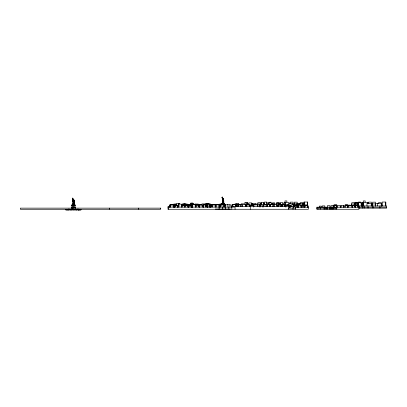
<?xml version="1.0" encoding="UTF-8"?>
<svg xmlns="http://www.w3.org/2000/svg" width="407" height="407" viewBox="0 0 407 407"><rect width="100%" height="100%" fill="white"/><g stroke="black" fill="none" stroke-linecap="round" stroke-linejoin="round"><path stroke-width="0.61" d="M72.293 205.006L72.293 204.304M72.736 204.304L73.102 202.442L73.275 205.006L73.194 201.613L73.616 201.206L73.184 201.572L73.006 200.997L73.372 199.471L73.662 199.455L73.794 200.01L73.087 200.493L73.153 201.557L73.382 200.88L73.153 201.557M74.664 204.304L74.664 205.006L74.639 204.304L72.263 204.304L72.263 205.006M221.846 203.342L221.846 204.039L221.84 203.342L224.216 203.342L224.216 204.039M75.198 205.342L75.198 205.006L71.729 205.006L71.734 205.342L75.198 205.342L75.193 205.006M224.745 204.38L224.75 204.039L221.281 204.039L221.281 204.38L224.745 204.38L224.745 204.039M73.209 203.032L73.123 200.855L73.189 203.658L72.878 204.304M222.761 202.07L222.67 199.893L222.888 202.696M222.67 199.893L222.802 200.687L222.558 200.035L223.056 198.809M73.723 204.095L73.713 202.874L73.224 202.03M223.275 203.134L222.817 200.641M223.886 203.342L223.519 199.466L223.27 199.099L222.639 199.527L223.346 199.048L223.209 198.489L222.634 199.72L222.853 200.498M73.504 199.776L73.448 199.715M222.827 204.039L222.777 201.063M222.97 199.328L223.402 198.753L222.97 199.328L223 198.748M73.204 204.304L73.636 204.212L73.713 202.874L74.247 202.818L74.15 201.47L73.967 200.427L72.588 198.799L72.716 197.96L73.56 200.641M222.721 202.294L222.939 203.342L223.265 201.913L223.799 201.857L223.565 201.323M223.647 202.895L223.799 201.857L223.265 201.913L223.097 203.342M222.838 203.144L223.189 203.251M223.28 200.575L223.667 200.264L223.443 200.88C223.102 199.394 223.311 201.353 223.789 200.62M73.845 201.628L73.967 200.427C72.436 199.389 74.278 199.313 73.474 200.01M223.636 200.727L223.362 199.878L223.372 200.88L223.519 199.466C222.329 198.687 221.769 196.708 222.451 197.492M73.967 200.427L74.043 201.17C73.255 198.784 74.69 203.083 73.372 201.089L73.346 200.31L73.174 200.605M223.519 199.466L223.596 200.208C222.807 197.822 224.242 202.121 222.919 200.127L222.899 199.349L222.726 199.639M73.545 204.304L73.713 202.874L74.247 202.818L74.013 202.284C74.644 200.661 73.723 202.554 73.753 201.287L74.242 201.582M72.7 198.214L72.705 198.306M222.924 199.165L222.268 196.998L222.176 197.339M222.258 197.339L222.176 197.039M74.084 201.694L74.038 201.038C73.438 200.585 73.825 202.508 74.15 201.47M223.397 200.87L223.362 199.878M73.947 201.2L73.825 201.841L73.809 200.844L74.003 203.001M223.601 202.778L223.799 201.857M73.046 200.066L73.118 199.705L72.822 200.066L73.184 200.661M73.748 201.16L73.809 200.844M222.705 200.595L222.817 200.112M223.407 200.62L223.499 200.234M222.288 203.342L222.654 201.48L222.431 203.342M74.145 203.23L74.013 202.284M72.731 198.54L72.767 199.013L72.588 198.799M222.375 199.099L222.695 198.708C222.115 199.379 222.914 199.878 222.598 199.099L222.141 197.838M73.494 199.394L73.733 199.72L73.087 200.493L73.85 199.715L72.97 199.613L73.474 199.598L73.743 200.041M73.179 201.373L73.219 200.941M222.731 200.407L222.934 199.918M223 199.018C223.835 199.45 222.222 198.351 223.133 198.489M73.809 201.2L73.86 200.88M223.362 200.234L223.412 199.918M222.863 198.591L222.522 198.647C222.812 198.57 223.804 198.748 222.939 199.003M223.555 202.035L223.443 200.88M73.428 203.297L72.889 204.192M222.98 202.335L222.436 203.23M72.822 200.066L72.573 198.54M222.125 197.537L222.319 198.051L222.125 197.578M72.792 198.453L72.426 198.306L72.904 198.453M72.99 199.888L72.609 198.967M73.458 199.837L73.397 199.552M223.011 198.875L222.853 198.687M73.86 201.719L73.748 200.295L73.988 201.043M223.412 200.758L223.301 199.328L223.54 200.081M73.255 201.134L73.636 200.804M222.161 198.006L222.543 198.926M71.612 207.885C70.925 206.583 76.002 206.583 75.32 207.885M73.418 200.29L73.85 199.715M223.402 198.753C222.593 199.069 223.519 198.804 222.888 198.616M73.642 199.567L73.845 199.857L73.392 199.913M222.924 198.509L223.351 198.697L222.761 198.077L222.929 198.402M222.736 199.542L222.522 199.318L222.848 199.761M73.082 200.687L73.046 200.264M73.519 199.471L73.723 199.715L73.408 199.506M72.568 198.621L72.532 198.306M222.115 197.66L222.105 197.339M73.321 200.524L73.85 200.498M222.873 199.557L223.402 199.532M73.85 201.536L73.708 201.16M223.402 200.575L223.229 200.234M73.682 201.287L73.728 201.541L73.677 201.2M360.694 202.065L358.399 202.065L358.399 206.161M355.118 202.289L357.315 202.289M270.752 202.421L268.391 202.421L268.391 204.273M363.527 202.421L362.347 202.421L362.367 208.135M285.256 202.483L284.122 202.483L284.122 204.807M363.553 202.483L362.413 202.483L362.413 205.973M244.816 202.579L247.721 202.579L247.721 204.36M276.592 202.742L279.497 202.742L279.497 204.894M274.644 202.839L272.446 202.839L272.446 204.512M367.496 202.839L368.594 202.839M266.356 202.869L267.959 202.869L267.959 203.978M360.312 202.869L361.909 202.869L361.909 206.191M263.227 203.068L264.392 203.068L264.392 204.904M367.368 203.291L368.92 203.291M235.648 203.388L238.716 203.388L238.716 205.077M179.268 203.581L176.572 203.581L176.572 205.423M296.728 203.648L299.028 203.648L299.028 204.807M377.325 203.648L375.6 203.648L375.575 205.973M178.561 203.714L179.828 203.714M182.611 203.714L185.404 203.714M193.717 203.744L190.466 203.744L190.466 204.904M208.394 203.714L205.728 203.714L205.703 205.55M251.592 203.714L252.752 203.714M243.793 203.841L241.178 203.841L241.178 205.001M206.151 203.907L201.969 203.907L201.969 205.55M271.118 203.907L272.39 203.907M276.592 203.907L279.049 203.907M354.889 203.907L357.346 203.907M372.527 203.907L375.269 203.907L375.269 205.973M184.02 204.034L187.362 204.034L187.362 205.082M195.431 204.034L198.229 204.034L198.229 205.082M208.872 204.004L206.079 204.004L206.079 206.649M222.059 203.968L219.897 203.968L219.897 205.576M255.601 204.034L257.27 204.034L257.27 205.301M257.758 203.968L260.114 203.968L260.114 205.082M351.709 203.968L354.065 203.968L354.065 205.082M234.742 204.1L237.128 204.1M266.254 204.1L268.645 204.1M194.546 204.161L191.585 204.131L191.585 207.102M251.577 204.197L252.803 204.197M186.65 204.228L183.872 204.228L183.872 205.377M238.853 204.294L236.401 204.294L236.401 206.588M272.838 204.294L270.38 204.294L270.38 206.588M193.905 204.324L198.168 204.36L198.168 206.003M216.005 204.36L219.292 204.36L219.292 207.102M235.307 204.324L232.855 204.324L232.855 206.731M181.502 204.39L182.957 204.39M192.643 204.421L195.263 204.421M199.628 204.421L201.724 204.421M205.672 204.421L203.124 204.421L203.108 207.102L203.149 205.683M213.141 204.421L215.837 204.421M255.728 204.456L252.823 204.456L252.823 205.606M197.858 204.487L200.498 204.487M240.161 204.518L237.963 204.518L237.963 205.55M268.325 204.518L270.523 204.518M272.481 204.518L273.58 204.518M170.472 204.553L173.138 204.553M186.696 204.584L188.563 204.584M264.357 204.553L266.875 204.553L266.875 206.588M270.095 204.584L267.226 204.553L267.226 206.588M170.131 204.68L176.572 204.68M201.882 204.711L199.211 204.65L199.211 207.102M220.859 204.65L224.079 204.65L224.079 207.102M269.144 204.65L270.401 204.65M272.695 204.65L273.967 204.65L273.967 206.588M280.362 204.711L281.975 204.711L281.959 206.588M173.407 204.777L176.46 204.777M194.2 204.777L192.394 204.777L192.394 207.102M200.544 204.777L198.575 204.777L198.575 206.649M227.33 204.746L229.97 204.746L229.97 207.102M272.369 204.777L274.211 204.777M170.309 204.874L173.407 204.874M189.179 204.874L184.498 204.874L184.488 207.102M194.119 204.843L195.803 204.843M212.103 204.843L210.963 204.843L210.963 206.649M215.232 204.874L218.895 204.874L218.895 207.102M221.199 204.843L227.92 204.807L227.92 207.102M239.509 204.874L241.285 204.874M262.032 204.807L259.61 204.807L259.61 206.588M294.622 204.843L296.978 204.843M345.156 204.843L347.512 204.843L347.512 207.199M173.362 204.94L169.658 204.94L169.658 207.102M181.059 204.94L182.87 204.94M225.86 204.97L224.237 204.97L224.237 207.102M229.665 204.97L231.405 204.97L231.405 207.102M252.014 204.94L253.195 204.94M257.27 204.94L259.386 204.94L259.386 206.588M281.959 204.904L286.309 204.904M287.235 204.97L289.687 204.97L289.692 207.199M302.004 204.97L303.846 204.97M307.463 204.904L304.879 204.904L304.823 207.199M334.325 204.904L336.843 204.904L336.843 207.199M184.488 205.001L182.417 205.001L182.417 207.102M206.374 205.036L203.327 205.036L203.327 207.102M210.012 205.036L211.157 205.036M212.174 205.001L215.145 205.001L215.145 207.102M288.619 205.036L285.678 205.036L285.678 206.588M177.182 205.103L174.059 205.103L174.059 206.1M219.002 205.133L220.228 205.133L220.228 207.102M249.272 205.067L251.602 205.067M284.951 205.067L286.136 205.067M287.067 205.133L289.229 205.133L289.229 207.199M296.698 205.133L298.428 205.133M345.421 205.133L350.112 205.133M187.286 205.164L184.768 205.164L184.768 207.102M287.179 205.164L289.86 205.164L289.86 207.199M209.763 205.296L211.264 205.296M238.96 205.296L237.698 205.296L237.698 206.588M269.505 205.296L270.767 205.296M284.661 205.296L285.907 205.296L285.907 207.199M354.426 205.23L352.426 205.23L352.426 207.199M356.013 205.23L358.114 205.23L358.114 207.199M276.852 205.326L278.113 205.326M287.108 205.326L289.692 205.326M335.948 205.326L333.43 205.326L333.43 207.199M349.028 205.393L351.389 205.393M354.456 205.326L352.487 205.326L352.487 207.199M191.066 205.423L188.807 205.423L188.807 207.102L188.787 205.067L191.081 205.067L191.066 207.102M300.737 205.454L301.801 205.454M304.823 205.423L307.6 205.423L307.6 207.199M351.272 205.454L352.869 205.454M355.357 205.423L358.135 205.423L358.135 207.199M177.396 205.55L179.004 205.55M276.958 205.489L278.052 205.489M334.869 205.55L333.786 205.55L333.786 207.199M333.689 205.586L331.039 205.586L331.039 207.199M347.588 205.647L345.131 205.647L345.131 207.199M182.463 205.683L181.329 205.683L181.329 207.102M276.816 205.713L278.408 205.713M189.24 205.779L188.029 205.779L188.029 207.102M220.039 205.779L221.255 205.779M294.393 205.779L297.171 205.779L297.171 207.199M298.214 205.749L301.149 205.749M291.107 205.973L289.738 205.973L289.738 207.199M293.172 205.973L294.693 205.973M303.968 205.973L305.296 205.973M307.539 205.973L308.353 205.973L308.353 209.269L167.984 209.269L167.984 206.649L170.167 206.649M354.151 205.973L355.296 205.973M357.682 205.973L386.65 205.973L386.65 208.135L358.918 208.135M175.325 206.069L173.921 206.069L173.921 207.102M172.955 206.649L174.201 206.649M198.214 206.649L199.41 206.649M201.903 206.649L203.159 206.649M205.52 206.649L207.326 206.649M210.012 206.649L212.103 206.649M231.293 206.588L295.518 206.588L295.518 209.269M258.933 206.746L260.114 206.746M262.123 206.746L263.884 206.746M167.984 207.102L235.058 207.102L235.058 209.269M295.279 207.199L308.353 207.199M386.65 207.199L316.758 207.199L316.758 209.269L358.888 209.269L358.888 207.199M71.612 207.295L75.32 207.295M288.466 208.135L295.518 208.135M316.758 208.135L337.057 208.135M215.278 209.04L230.484 209.04M223.392 198.896L223.112 198.733M222.858 198.489L222.461 198.402L222.853 198.555M73.285 204.111L73.636 204.212M73.301 199.522L72.909 199.364L73.341 199.374M222.894 198.413L222.598 198.189L222.878 198.448M73.102 200.697L73.056 200.371M73.448 199.364L73.209 199.038L73.382 199.364M222.558 200.035L222.802 200.687M73.006 200.997L73.25 201.648L73.123 200.855M222.71 199.801L222.807 200.168M222.522 199.318L222.634 199.72M223.194 198.606L223.295 199.079M223.265 201.913L223.407 202.615M73.713 202.874L73.855 203.576M74.247 202.818L74.333 204.304M224.186 203.342L224.191 204.039M221.281 204.039L221.281 204.38M71.729 205.006L71.734 205.342M385.851 202.126L385.851 205.973M385.688 202.742L385.688 205.973L385.683 202.03L382.259 202.03L382.259 205.973M381.766 203.678L381.766 205.973M381.537 203.129L381.537 205.973M381.379 205.973L381.379 202.676L378.474 202.676L378.474 203.775M381.222 205.973L381.222 203.388L377.314 203.388L377.325 205.973M379.919 205.973L379.919 208.135M375.498 205.973L375.498 202.162L372.588 202.162L372.588 205.973M372.99 205.973L372.99 208.135M372.476 203.648L372.527 205.973M371.418 205.973L371.418 202.126L368.61 202.126L368.61 203.775M371.24 205.973L371.24 203.388L366.951 203.388L366.951 205.973M368.03 205.973L368.03 208.135M367.419 203.561L367.419 202.355L363.67 202.355L363.67 205.973M365.176 202.193L365.176 200.936L363.268 200.936L363.268 205.973M364.158 205.973L364.158 208.135M361.981 204.97L361.981 206.156M361.314 203.454L361.284 205.973M361.177 205.973L361.177 202.579L358.592 202.579L358.567 206.247M359.228 205.973L359.228 208.135M358.343 203.068L358.343 206.135M358.287 207.199L358.287 205.586L355.474 205.586L355.474 207.199M358.018 207.199L357.997 204.904L355.413 204.904L355.357 207.199M357.794 204.894L357.794 202.742L354.884 202.742L354.833 205.973M357.555 203.419L357.555 204.95M357.346 204.94L357.331 203.068L354.746 203.068L354.746 205.973M354.97 203.419L354.97 205.973M354.624 204.294L354.624 206.135M354.553 203.261L354.553 206.166M354.456 207.199L354.441 202.711L351.76 202.711L351.709 205.637M351.684 207.199L351.684 205.749L348.748 205.749L348.748 207.199M351.587 204.294L351.587 205.52M347.924 205.357L347.924 207.199M347.705 205.779L347.705 207.199M347.639 207.199L347.639 205.199L344.927 205.199L344.927 207.199M347.583 205.133L347.588 207.199M343.839 205.423L343.839 207.199M343.701 207.199L343.701 205.326L341.219 205.326L341.219 207.199M340.4 205.845L340.4 207.199M340.227 207.199L340.227 205.326L337.642 205.326L337.652 207.199M336.67 207.199L336.67 205.067L333.699 205.067L333.699 207.199M336.477 209.269L336.441 205.296L334.569 205.296L334.569 207.199M335.042 207.199L335.042 209.269M333.247 207.199L333.247 209.269M333.145 205.489L333.145 207.199M332.382 207.199L332.382 209.269M331.334 207.199L331.334 209.269M330.377 207.199L330.377 209.269M330.001 207.199L330.001 205.713L327.35 205.713L327.35 207.199M329.578 207.199L329.578 209.269M327.63 207.199L327.63 209.269M326.211 207.199L326.211 209.269M325.025 207.199L325.025 209.269M324.822 207.199L324.822 205.906L322.268 205.906L322.268 207.199M324.064 207.199L324.064 209.269M321.454 207.199L321.454 206.135L319.286 206.135L319.286 207.199M320.177 207.199L320.177 209.269M317.953 207.199L317.953 209.269M307.753 207.199L307.753 205.586L304.94 205.586L304.94 207.199M307.555 202.126L307.514 207.199M307.397 205.973L307.392 202.03L303.968 202.03L303.968 205.408M307.326 202.03L307.326 205.973M304.299 207.199L304.299 205.23L301.78 205.23L301.78 207.199M304.222 202.03L304.222 205.408M304.166 202.742L304.166 205.433M304.014 205.489L304.014 207.199M303.922 207.199L303.922 205.326L301.953 205.326L301.953 207.199M303.469 203.678L303.469 205.398M303.24 203.129L303.24 205.403M303.088 205.423L303.088 202.676L300.178 202.676L300.178 203.775M302.925 205.454L302.925 203.388L299.018 203.388L299.018 204.94M302.009 205.489L302.009 207.199M301.149 207.199L301.18 204.614L298.209 204.614L298.214 207.199M301.012 205.845L301.012 207.199M298.494 205.393L298.494 207.199M298.382 205.55L298.382 207.199M298.265 205.845L298.265 207.199M297.39 205.357L297.39 207.199M297.283 203.648L297.283 205.393M297.202 205.337L297.202 202.162L294.292 202.162L294.292 205.973M297.105 207.199L297.105 205.199L294.393 205.199L294.393 207.199M296.978 207.199L296.978 203.907L294.23 203.907L294.23 205.973M294.18 203.648L294.18 205.973M293.645 205.393L293.645 207.199M293.544 206.588L293.544 204.807L291.122 204.807L291.122 206.588M293.305 205.423L293.305 207.199M293.121 204.874L293.121 202.126L290.313 202.126L290.313 203.775M292.948 204.94L292.948 203.388L288.655 203.388L288.619 206.588M293.009 206.588L293.009 209.269M290.796 205.036L290.796 207.199M290.679 205.326L290.679 207.199M289.123 203.561L289.123 202.355L285.378 202.355L285.378 204.767M288.466 206.588L288.466 209.269M286.879 202.193L286.879 200.936L284.971 200.936L284.971 204.711M284.9 204.904L284.9 206.588M284.63 204.904L284.63 206.588M283.023 203.454L283.038 204.762M282.992 204.004L282.992 204.986M282.88 204.843L282.88 202.579L280.296 202.579L280.296 204.843M282.112 204.904L282.112 206.588M281.196 206.588L281.196 204.843L278.322 204.843L278.322 206.588M280.942 206.588L280.942 204.904L278.454 204.904L278.454 206.588M280.515 203.551L280.515 204.762M280.275 203.454L280.275 204.711M279.258 203.419L279.258 204.95M279.049 204.94L279.039 203.068L276.455 203.068L276.455 204.228M277.315 204.874L277.315 206.588M277.004 206.588L277.004 204.324L274.069 204.324L274.069 206.588M274.969 204.441L274.969 203.291L272.904 203.291L272.838 206.588M271.204 204.487L271.204 202.223L269.556 202.223L269.556 205.052M269.81 204.553L269.81 206.588M267.511 204.584L267.511 206.588M266.743 203.821L266.743 202.065L264.448 202.065L264.448 204.991M266.005 206.588L266.005 204.518L263.807 204.518L263.807 206.588M263.573 203.129L263.573 206.746M263.36 206.746L263.36 202.289L261.162 202.289L261.162 205.077M262.973 206.588L262.973 207.102M262.449 206.588L262.449 204.518L260.251 204.518L260.251 206.588M261.487 203.068L261.487 204.904M261.442 203.129L261.442 204.94M260.602 203.261L260.602 205.001M260.49 205.016L260.49 202.711L257.809 202.711L257.809 205.596M260.027 206.588L260.027 207.102M257.636 204.294L257.621 206.588M257.346 206.588L257.346 204.843L253.953 204.843L253.953 206.588M255.774 204.894L255.774 203.678L252.61 203.678L252.61 205.504M253.668 206.588L253.668 207.102M253.485 206.588L253.485 205.036L250.544 205.036L250.544 206.588M251.653 205.433L251.653 202.905L248.875 202.905L248.875 204.802M250.285 206.588L250.285 209.269M249.608 206.588L249.608 204.904L246.673 204.904L246.673 206.588M249.343 204.904L249.343 206.588M248.178 204.98L248.178 203.81L246.398 203.81L246.398 206.741M247.807 204.283L247.807 203.068L244.739 203.068L244.739 204.283M246.82 204.904L246.82 206.588M245.904 204.843L245.904 206.588M245.803 204.874L245.803 206.588M245.65 204.904L245.65 206.588M245.492 206.588L245.492 204.324L242.552 204.324L242.552 206.588M245.416 205.52L245.416 206.588M241.936 206.588L241.936 204.711L238.634 204.65L238.634 206.588M240.542 204.65L240.542 206.588M236.533 204.584L236.533 206.588M235.363 206.588L235.363 204.553L232.707 204.553L232.707 206.588M235.292 204.553L235.292 206.588M232.468 204.711L232.468 206.807M231.807 207.102L231.807 209.269M231.461 206.588L231.461 207.102M228.861 207.102L228.861 209.269M225.626 204.807L225.626 207.102M225.437 207.102L225.437 209.269M223.143 207.102L223.143 204.584L220.569 204.584L220.538 206.069M222.695 203.342L222.695 204.039M222.497 207.102L222.497 209.269M220.915 204.584L220.884 207.102M219.119 207.102L219.119 209.269M216.249 204.874L216.249 207.102M215.298 207.102L215.298 204.487L211.818 204.487L211.828 207.102M212.164 204.487L212.174 207.102M210.205 207.102L210.205 203.871L207.697 203.871L207.672 207.102M210.129 205.23L210.129 207.102M210.027 204.68L210.027 207.102M209.971 204.553L209.997 207.102M209.859 203.871L209.859 207.102M208.038 203.871L208.038 207.102M207.606 204.68L207.606 207.102M207.484 204.553L207.484 207.102M207.326 205.23L207.326 207.102M207.26 204.68L207.26 207.102M207.138 204.553L207.138 207.102M206.13 205.036L206.13 207.102M205.784 205.036L205.82 207.102M203.673 205.036L203.673 207.102M202.35 207.102L202.35 205.067L199.45 205.067L199.45 207.102M199.796 205.067L199.796 207.102M198.743 207.102L198.743 205.454L196.128 205.454L196.128 207.102M195.813 207.102L195.813 204.65L192.587 204.65L192.587 207.102M195.747 204.36L195.747 207.102M195.548 204.034L195.548 205.082M192.847 204.238L192.847 203.032L190.812 203.032L190.812 204.238M192.185 204.161L192.185 207.102M192.053 204.94L192.053 207.102M191.9 205.23L191.911 207.102M191.839 204.161L191.773 207.102M191.707 204.843L191.707 207.102M191.092 205.683L191.168 207.102M190.934 205.922L190.934 204.746L188.36 204.746L188.36 205.922M188.97 205.81L188.97 207.102M188.706 204.746L188.7 207.102M188.441 205.067L188.441 206.084M187.866 207.102L187.866 205.296L185.577 205.296L185.577 207.102M183.75 205.454L183.75 204.36L181.532 204.36L181.532 205.454M183.404 204.36L183.404 205.454M181.878 204.36L181.878 205.454M181.339 207.102L181.339 204.1L178.571 204.1L178.571 205.901M178.917 204.1L178.917 207.102M178.347 203.581L178.347 206.039M178.057 207.102L178.057 205.423L174.918 205.454L174.918 207.102M178.027 205.81L178.027 207.102M177.742 205.55L177.742 207.102M177.503 205.454L177.503 207.102M176.648 205.082L176.648 204.034L173.85 204.034L173.85 205.082M175.727 204.034L175.727 205.082M174.99 205.423L174.99 207.102M174.405 205.103L174.405 206.1M174.267 206.069L174.267 207.102M174.181 205.779L174.181 207.102M173.835 205.779L173.835 207.102M173.514 204.68L173.514 206.649M173.367 204.874L173.362 207.102M170.248 205.357L170.248 207.102M169.999 204.94L169.999 207.102M169.902 205.357L169.902 207.102M168.325 207.102L168.325 209.269M138.309 208.135L138.309 209.269M109.32 208.135L109.32 209.269M80.754 209.407L80.754 210.002M79.507 209.407L79.507 210.002M79.06 209.407L79.004 210.002M78.81 209.407L78.81 210.002M78.632 209.407L78.632 210.002M78.454 209.407L78.454 210.002M77.981 208.816L77.981 209.407M76.414 209.407L76.414 210.002M76.109 209.407L76.109 210.002M75.437 208.379L75.437 207.885L71.49 207.885L71.49 208.379M75.198 207.224L71.734 207.224M74.995 205.342L74.995 207.087M73.896 209.407L73.896 210.002M73.143 204.304L73.143 205.006M73.133 205.342L73.041 208.379M72.497 208.816L72.497 209.407M71.932 205.342L71.932 207.087M71.398 209.407L71.398 210.002M70.523 209.407L70.523 210.002M68.946 208.816L68.946 209.407M68.3 209.407L68.3 210.002M68.061 209.407L68.061 210.002M67.43 209.407L67.43 210.002M66.509 209.407L66.509 210.002M73.092 205.006L73.092 205.342L73.092 205.006M222.644 204.039L222.644 204.38L222.644 204.039M160.724 208.135L20.35 208.135L20.35 209.269L160.724 209.269L160.724 208.135M80.932 209.407L65.725 209.407L65.725 210.002L80.932 210.002L80.932 209.407M223.143 198.621L223.143 198.621"/></g></svg>
